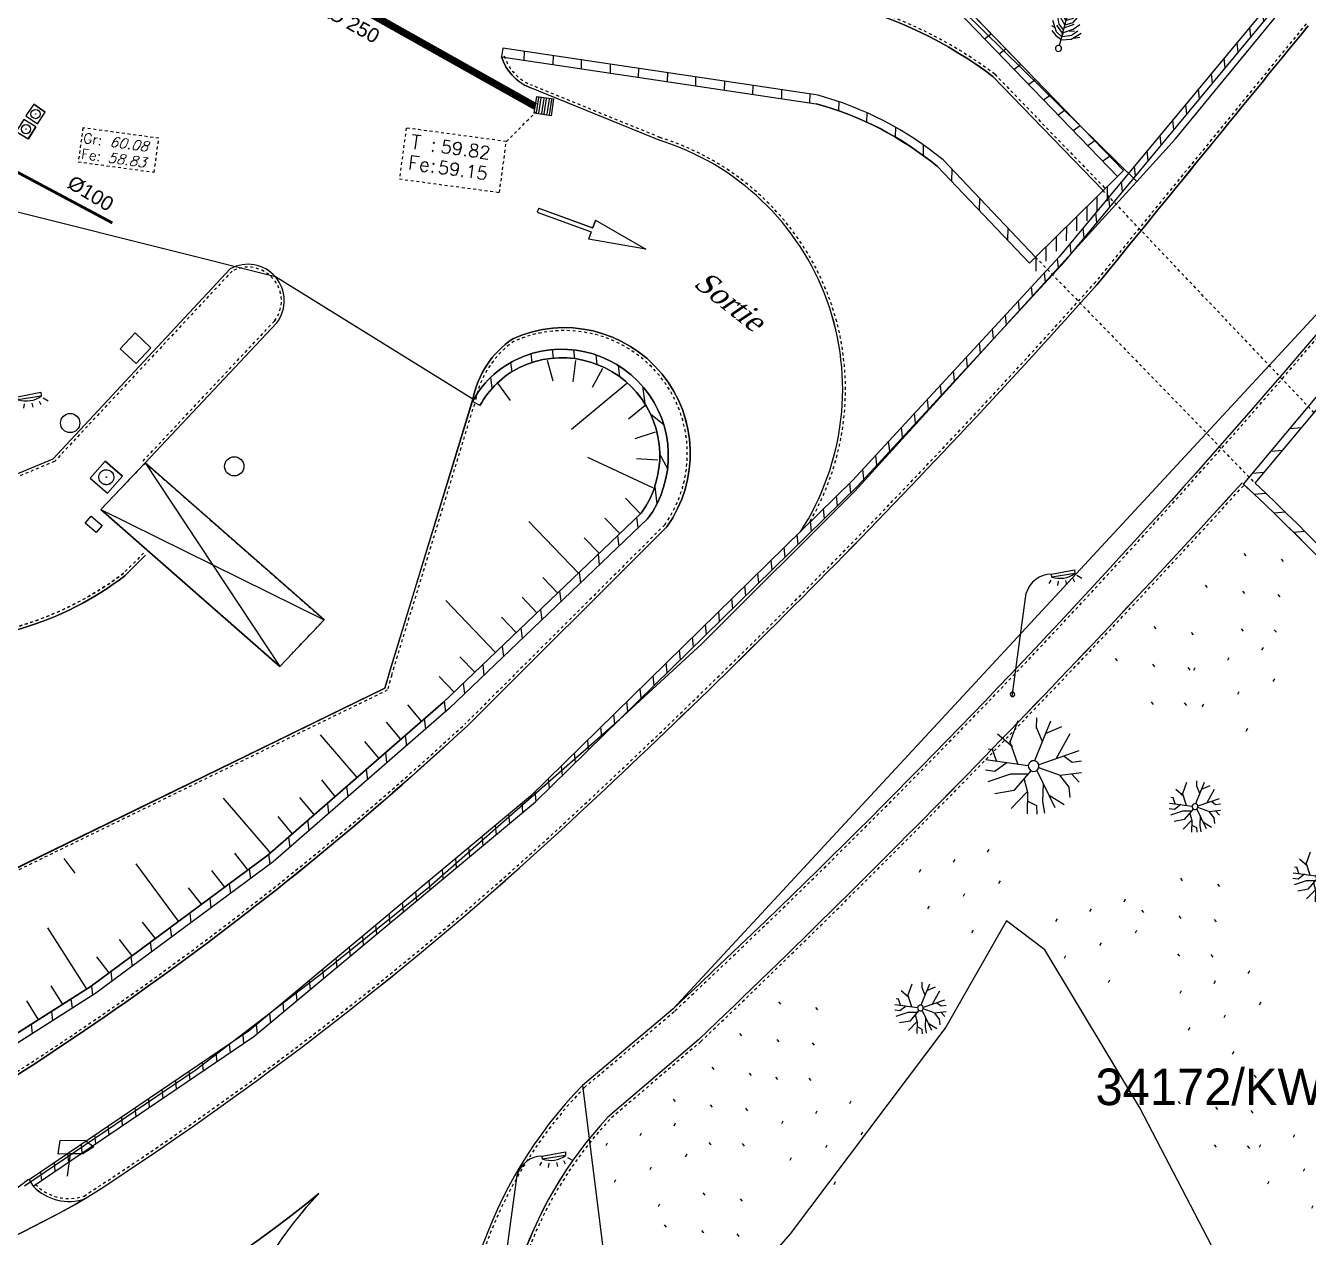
# Model space of a CAD drawing. Header units: metres. Extents: x 19 to 585, y 0 to 337.
# Drawn here: x 431.28 to 476.04, y 74.26 to 116.53 of the extents above; entities that cross this region are included whole.
import ezdxf

# ---------------------------------------------------------------- set-up
doc = ezdxf.new("R2010")
doc.units = ezdxf.units.M
doc.header["$LTSCALE"] = 0.01
doc.linetypes.add('CACHE', pattern=[0.375, 0.25, -0.125])
doc.linetypes.add('FANTOME', pattern=[2.5, 1.25, -0.25, 0.25, -0.25, 0.25, -0.25])
doc.layers.add('CONTOURS3', color=40, linetype='Continuous', plot=False)
for name, color, linetype in [('DIA', 12, 'Continuous'), ('ECLAIRAGE', 2, 'Continuous'), ('HACHURES', 7, 'Continuous'), ('PARCELLES', 240, 'Continuous'), ('RESEAUX-EU-EP', 131, 'FANTOME'), ('SIGNALETIQUE', 2, 'Continuous'), ('TALUS', 2, 'Continuous'), ('Tempo_Doublon_Point', 7, 'Continuous'), ('TEXTES', 6, 'Continuous'), ('VEGETATION', 70, 'Continuous'), ('VOIRIES', 7, 'Continuous'), ('VOIRIES_temp', 7, 'Continuous')]:
    doc.layers.add(name, color=color, linetype=linetype)
doc.styles.add('11185$0$ROMANC', font='ROMANC')
doc.styles.add('2', font='times.ttf', dxfattribs={"oblique": 18})
doc.styles.add('29', font='romans__.ttf')
doc.styles.add('9', font='arial.ttf')
doc.styles.add('ROMANC', font='romanc')
doc.styles.add('ROMANS', font='romans')
pattern_1 = [(275.79572292, (48295.0689, -734406.4977), (0.4974441249, 0.050491015), [])]

# ---------------------------------------------------------------- blocks, each defined once
blk = doc.blocks.new('12')
blk.add_lwpolyline([(0, 0), (1, 0), (1, 1), (0, 1)], close=True)
blk = doc.blocks.new('18')
at = {"linetype": 'ByBlock'}
for p, q in [((0, 0), (0, 0.375)), ((1, 0), (1, 0.375))]:
    blk.add_line(p, q, dxfattribs=at)
at = {"flags": 128}
for points in [[(0, 0), (0, 1)], [(1, 0), (1, 1)]]:
    blk.add_lwpolyline(points, dxfattribs=at)
blk.add_lwpolyline([(0, 0), (1, 0), (1, 1), (0, 1)], close=True)
for radius in [0.33, 0.0125]:
    blk.add_circle((0.5, 0.5), radius)
blk = doc.blocks.new('29')
at = {"color": 0}
for p, q in [((0.1571, 0.905), (0.1471, 0.879)), ((0.2091, 0.905), (0.2091, 0.874)), ((0.2621, 0.916), (0.2721, 0.89)), ((0.3091, 0.937), (0.3251, 0.916)), ((0.3351, 0.963), (0.3721, 0.947))]:
    blk.add_line(p, q, dxfattribs=at)
at = {"color": 0, "flags": 128}
blk.add_lwpolyline([(0.1571, 0.947), (0.3141, 1), (0.3191, 0.974), (0.1621, 0.926)], close=True, dxfattribs=at)
blk.add_lwpolyline([(0, 0.016), (0, 0.7902, -0.333334), (0.157, 0.9471)], format="xyb", dxfattribs=at)
at = {"color": 0}
for centre, radius, start, end in [((0.1931, 1.11), 0.186, 260.531, 312.868), ((0, 0), 0.016, 89.996, 269.996), ((0, 0), 0.016, 270.004, 90.004)]:
    blk.add_arc(centre, radius, start, end, dxfattribs=at)
blk = doc.blocks.new('116')
blk.add_circle((0, 0), 0.5)
blk = doc.blocks.new('11185$0$SYP_01053')
blk.add_line((0, 0), (0, -1))
blk = doc.blocks.new('11185$0$SYP_01057')
blk.add_line((0, 0), (0, -1))
blk = doc.blocks.new('11185$0$AOFLD1')
for p, q in [((-0.35, 2), (0, 4)), ((0, 4), (0.35, 2)), ((-0.35, 2), (-0.075, 2)), ((-0.075, 0), (-0.075, 2)), ((0.075, 0), (0.075, 2)), ((0.075, 2), (0.35, 2)), ((-0.075, 0), (0.075, 0))]:
    blk.add_line(p, q)
blk = doc.blocks.new('11185$0$ARBRE_3-11', base_point=(100, 100))
for p, q in [((60, 180), (80, 140)), ((80, 170), (80, 188)), ((100, 150), (80, 170)), ((100, 190), (100, 110)), ((100, 170), (120, 180)), ((120, 179), (120, 188)), ((130, 144), (150, 175)), ((50, 130), (39, 165)), ((100, 130), (140, 150)), ((140, 149), (180, 140)), ((50, 106), (16, 131)), ((50, 130), (90, 104)), ((80, 140), (84, 109)), ((50, 105), (10, 100)), ((34, 103), (28, 85)), ((75, 115), (50, 105)), ((187, 80), (110, 100)), ((147, 90), (171, 104)), ((170, 104), (190, 106)), ((28, 85), (12, 82)), ((37, 75), (16, 68)), ((28, 50), (93, 93)), ((70, 78), (37, 75)), ((90, 50), (98, 90)), ((104, 90), (140, 20)), ((163, 86), (180, 58)), ((50, 64), (37, 34)), ((90, 50), (70, 30)), ((90, 49), (100, 10)), ((120, 60), (169, 41)), ((70, 30), (51, 25)), ((95, 28), (82, 12)), ((126, 46), (117, 30)), ((117, 30), (122, 13))]:
    blk.add_line(p, q)
for start, end in [(90, 270), (270, 90)]:
    blk.add_arc((100, 100), 10, start, end)
blk = doc.blocks.new('11185$0$CAND_LABRE_1-20', base_point=(70, 3))
for p, q in [((100, 170), (130, 180)), ((131, 175), (101, 166)), ((130, 180), (131, 175)), ((134, 173), (141, 170)), ((100, 162), (98, 157)), ((101, 166), (100, 170)), ((110, 162), (110, 156)), ((120, 164), (122, 159)), ((129, 168), (132, 164)), ((70, 0), (70, 140))]:
    blk.add_line(p, q)
for centre, radius, start, end in [((106.842, 201.026), 35.51, 260.531, 312.868), ((105, 135), 35.355, 98.13, 171.87), ((70, 3), 3, 90, 270), ((70, 3), 3, 270, 90)]:
    blk.add_arc(centre, radius, start, end)
blk = doc.blocks.new('11185$0$SYP_00104')
for p, q in [((-0.031, 0.5), (0, 0.5)), ((-0.312, 0.25), (-0.281, 0.25)), ((0.218, 0.25), (0.25, 0.25)), ((-0.031, 0), (0, 0)), ((0.468, 0), (0.5, 0)), ((-0.312, -0.25), (-0.281, -0.25)), ((0.25, -0.25), (0.281, -0.25))]:
    blk.add_line(p, q)
blk = doc.blocks.new('11185$0$SYP_00999')
for p, q in [((-0.25, 0.625), (-0.187, 1)), ((-0.187, 1), (0.5, 1)), ((0.75, 0.812), (0.437, 0.625)), ((0.5, 1), (0.75, 0.812)), ((0.093, 0.625), (-0.25, 0.625)), ((0, 0), (0.093, 0.625)), ((0.437, 0.625), (0.093, 0.625))]:
    blk.add_line(p, q)
blk = doc.blocks.new('11185$0$SYP_01058')
blk.add_line((0, 0), (1, 1))
blk = doc.blocks.new('11185$0$ARBRE_2-10', base_point=(94, 5))
for p, q in [((96, 10), (120, 190)), ((115, 150), (112, 156)), ((117, 164), (120, 168)), ((113, 133), (118, 140)), ((108, 95), (101, 107)), ((111, 120), (108, 127)), ((110, 109), (118, 117)), ((101, 77), (100, 86)), ((106, 85), (102, 92)), ((106, 80), (115, 89)), ((109, 100), (115, 104)), ((102, 51), (93, 66)), ((105, 71), (97, 81)), ((103, 64), (97, 72)), ((103, 57), (120, 73)), ((105, 71), (115, 79)), ((88, 32), (80, 50)), ((91, 45), (87, 58)), ((87, 43), (100, 29)), ((100, 36), (91, 45)), ((101, 44), (92, 57)), ((100, 40), (116, 48)), ((101, 45), (114, 51)), ((102, 53), (112, 57)), ((112, 57), (118, 63)), ((114, 51), (120, 60)), ((115, 40), (125, 49)), ((85, 38), (79, 41)), ((80, 33), (88, 26)), ((98, 25), (88, 32)), ((88, 26), (97, 21)), ((98, 20), (114, 23)), ((114, 29), (99, 25)), ((100, 32), (115, 40)), ((109, 36), (118, 37)), ((114, 30), (123, 38)), ((114, 23), (129, 35)), ((117, 25), (128, 28))]:
    blk.add_line(p, q)
for radius, start, end in [(5.05, 79.095, 269.484), (5, 270, 90)]:
    blk.add_arc((95, 5), radius, start, end)
blk = doc.blocks.new('Gt2')
blk.add_lwpolyline([(0, 0), (2.673, 0), (2.673, 1.195), (0, 1.195)], close=True)
at = {"style": 'ROMANC'}
for s, p in [('Gr:', (0.068, 0.678)), ('Fe:', (0.068, 0.12))]:
    blk.add_text(s, height=0.35, dxfattribs=at).set_placement(p)
at = {"style": 'ROMANS', "oblique": 18, "flags": 4}
for tag, p in [('TAMPON', (0.996, 0.678)), ('FE', (0.996, 0.118))]:
    blk.add_attdef(tag, p, '', height=0.35, dxfattribs=at)

msp = doc.modelspace()

# ---------------------------------------------------------------- hatches: boundary and pattern name
at = {"layer": 'VOIRIES'}
h = msp.add_hatch(dxfattribs=at)
h.set_pattern_fill('_U', color=256, scale=0.5, angle=275.7957, style=0, pattern_type=0)
h.set_pattern_definition(pattern_1)
h.paths.add_polyline_path([(496.586, 144.183), (491.468, 137.909), (481.248, 125.347), (474.411, 116.977), (467.338, 108.467), (460.127, 100.663), (448.898, 89.652), (439.098, 81.479), (431.407, 76.272), (431.546, 76.047), (439.249, 81.262), (449.071, 89.453), (460.314, 100.477), (467.534, 108.293), (475.045, 117.346), (477.608, 120.479), (485.276, 129.897), (491.672, 137.742), (495.512, 142.446), (496.796, 144.014), (496.795, 144.013)])
at = {"layer": 'VOIRIES_temp'}
h = msp.add_hatch(dxfattribs=at)
h.set_pattern_fill('_U', color=256, scale=0.5, angle=275.7957, style=0, pattern_type=0)
h.set_pattern_definition(pattern_1)
h.paths.add_polyline_path([(496.586, 144.183), (491.468, 137.909), (481.248, 125.347), (474.411, 116.977), (467.338, 108.467), (460.127, 100.663), (448.898, 89.652), (439.098, 81.479), (431.407, 76.272), (431.546, 76.047), (439.249, 81.262), (449.071, 89.453), (460.314, 100.477), (467.534, 108.293), (475.045, 117.346), (477.608, 120.479), (485.276, 129.897), (491.672, 137.742), (495.512, 142.446), (496.796, 144.014), (496.795, 144.013)])

# ---------------------------------------------------------------- linework, layer by layer
at = {"layer": 'CONTOURS3'}
msp.add_lwpolyline([(435.45, 101.273), (433.907, 99.651), (440.151, 94.175), (441.693, 95.797)], close=True, dxfattribs=at)
at = {"layer": 'DIA', "flags": 128}
msp.add_lwpolyline([(366.859, 104.507, 0.40871), (358.184, 98.297), (356.33, 88.482), (361.119, 86.844), (373.538, 84.704), (395.015, 82.389), (416.491, 80.073), (443.818, 93.418), (446.885, 103.498), (439.996, 107.765), (423.522, 111.894), (421.815, 101.521, -0.3409), (421.067, 100.823), (410.364, 97.801), (394.207, 100.242)], format="xyb", close=True, dxfattribs=at)
at = {"layer": 'HACHURES', "flags": 128}
for points in [[(435.45, 101.273), (440.151, 94.175)], [(433.907, 99.651), (441.693, 95.797)]]:
    msp.add_lwpolyline(points, dxfattribs=at)
at = {"layer": 'PARCELLES'}
msp.add_lwpolyline([(431.239, 76.064), (437.23, 80.114), (441.607, 83.469), (445.346, 86.48), (452.005, 92.329), (454.868, 94.956), (460.209, 100.29), (469.197, 110.146), (469.802, 110.814), (470.05, 111.087), (463.381, 117.661), (446.531, 120.622), (446.071, 143.552), (494.987, 158.024), (497.771, 154.857), (498.69, 145.796), (502.474, 150.031), (515.31, 164.501)], dxfattribs=at)
msp.add_lwpolyline([(494.561, 140.763), (498.69, 145.796), (497.771, 154.857), (494.987, 158.024), (446.071, 143.552), (446.531, 120.622), (463.381, 117.661), (470.05, 111.087), (471.403, 112.579)], close=True, dxfattribs=at)
msp.add_lwpolyline([(502.076, 102.916, 0.695), (481.558, 112.106, -0.036), (453.871, 82.237), (450.708, 79.562, 0.48), (453.742, 55.373), (461.937, 51.208), (467.529, 46.825), (478.385, 42.568)], format="xyb", close=True, dxfattribs=at)
at = {"layer": 'RESEAUX-EU-EP', "flags": 128}
for points, const_width in [([(449.063, 113.712), (436.919, 120.528)], 0.25), ([(430.805, 111.517), (434.309, 109.646)], 0.1)]:
    msp.add_lwpolyline(points, dxfattribs=dict(at, const_width=const_width))
msp.add_lwpolyline([(448.054, 112.486), (449.105, 113.534)], dxfattribs=at)
at = {"layer": 'RESEAUX-EU-EP'}
msp.add_lwpolyline([(444.321, 111.182), (447.814, 110.71), (448.054, 112.486), (444.561, 112.958)], close=True, dxfattribs=at)
at = {"layer": 'TALUS'}
msp.add_lwpolyline([(447.134, 103.278, -0.153), (448.516, 104.607, -0.778), (452.758, 99.522), (445.864, 92.934)], format="xyb", dxfattribs=at)
for points in [[(479.844, 94.247), (477.995, 90.936), (481.18, 87.154), (483.618, 83.259), (484.785, 78.673), (485.231, 75.941), (483.944, 71.924), (481.342, 68.07), (479.037, 65.473), (476.228, 65.605), (473.398, 72.552), (470.156, 78.775), (466.84, 84.286), (465.501, 85.308), (463.39, 81.593), (457.953, 74.379), (454.5, 70.412), (453.265, 65.381), (452.022, 63.691), (450.081, 62.765)], [(445.864, 92.934), (439.736, 87.595), (433.565, 83.022), (428.064, 79.53), (423.161, 76.89), (419.733, 75.623), (416.564, 75.224), (412.502, 75.583), (408.332, 77.11)]]:
    msp.add_lwpolyline(points, dxfattribs=at)
at = {"layer": 'TALUS', "flags": 128}
for points in [[(445.097, 92.266), (444.618, 92.84)], [(444.359, 91.649), (443.873, 92.232)], [(442.849, 90.307), (441.564, 91.794)], [(443.605, 90.976), (443.119, 91.559)], [(442.087, 89.644), (441.612, 90.215)], [(439.829, 87.68), (438.183, 89.584)], [(441.336, 89.025), (440.851, 89.608)], [(440.583, 88.353), (440.097, 88.936)], [(433.007, 86.967), (432.627, 87.482)], [(436.619, 85.285), (435.141, 87.286)], [(439.036, 87.078), (438.582, 87.657)], [(438.228, 86.478), (437.774, 87.056)], [(437.418, 85.879), (436.965, 86.456)], [(433.401, 82.937), (432.059, 85.058)], [(435.809, 84.686), (435.364, 85.253)], [(435.001, 84.086), (434.555, 84.653)], [(434.2, 83.492), (433.763, 84.051)], [(432.569, 82.405), (432.172, 83.04)], [(431.722, 81.875), (431.324, 82.51)]]:
    msp.add_lwpolyline(points, dxfattribs=at)
at = {"layer": 'Tempo_Doublon_Point'}
msp.add_lwpolyline([(431.239, 76.064), (437.23, 80.114), (441.607, 83.469), (445.346, 86.48), (452.005, 92.329), (454.868, 94.956), (460.209, 100.29), (469.197, 110.146), (469.802, 110.814), (470.05, 111.087), (463.381, 117.661), (446.531, 120.622), (446.071, 143.552), (494.987, 158.024), (497.771, 154.857), (498.69, 145.796), (502.474, 150.031), (515.31, 164.501)], dxfattribs=at)
for points in [[(494.561, 140.763), (498.69, 145.796), (497.771, 154.857), (494.987, 158.024), (446.071, 143.552), (446.531, 120.622), (463.381, 117.661), (470.05, 111.087), (471.403, 112.579)], [(502.076, 102.916), (481.558, 112.106), (453.871, 82.237), (450.708, 79.562), (453.742, 55.373), (461.937, 51.208), (467.529, 46.825), (478.385, 42.568)]]:
    msp.add_lwpolyline(points, close=True, dxfattribs=at)
at = {"layer": 'VOIRIES', "flags": 128}
msp.add_lwpolyline([(496.586, 144.183), (491.468, 137.909), (481.248, 125.347), (474.411, 116.977), (467.338, 108.467), (460.127, 100.663), (448.898, 89.652), (439.098, 81.479), (431.407, 76.272), (431.546, 76.047), (439.249, 81.262), (449.071, 89.453), (460.314, 100.477), (467.534, 108.293), (475.045, 117.346), (477.608, 120.479), (485.276, 129.897), (491.672, 137.742), (495.512, 142.446), (496.796, 144.014), (496.795, 144.013)], close=True, dxfattribs=at)
at = {"layer": 'VOIRIES'}
msp.add_lwpolyline([(448.502, 119.678), (463.477, 117.372), (469.373, 111.268), (469.589, 111.477), (463.622, 117.653), (448.548, 119.974), (448.502, 119.678)], close=True, dxfattribs=at)
for points in [[(449.744, 118.91), (459.754, 117.293, -0.099), (465.032, 114.757), (468.876, 110.777)], [(431.546, 76.047, 0.295), (433.363, 75.612, 0.043), (449.974, 88.478, 0.024), (468.659, 107.489, -0.000488), (476.035, 116.526)], [(458.313, 98.874, 0.498), (453.381, 112.533), (448.871, 114.371, -0.225), (447.887, 115.442)], [(435.45, 101.273), (440.048, 106.166, 0.810141), (438.422, 108.046), (432.23, 101.41), (420.044, 96.354), (409.146, 94.246, 0.096541), (407.134, 93.569, -2.157716)], [(446.885, 103.498, -0.196117), (448.275, 105.608, -0.765), (453.656, 99.051), (446.698, 92.11, -0.062), (423.983, 75.76, -0.259), (406.07, 75.772)], [(428.064, 79.53), (433.565, 83.022), (439.736, 87.595), (445.854, 92.924), (452.758, 99.522, 0.778), (448.516, 104.607, 0.153), (447.134, 103.278), (446.871, 103.423), (446.871, 103.423, -0.153), (448.384, 104.876, -0.781), (452.984, 99.323), (446.061, 92.707), (439.924, 87.362), (433.735, 82.775), (428.215, 79.272)], [(473.722, 100.577, -0.018), (454.775, 81.168), (451.59, 78.448, 0.47), (454.422, 56.71), (462.363, 52.631), (469.715, 47.872)]]:
    msp.add_lwpolyline(points, format="xyb", dxfattribs=at)
at = {"layer": 'VOIRIES', "linetype": 'CACHE'}
for points in [[(449.76, 119.008), (459.775, 117.391, -0.099209), (465.098, 114.832), (468.948, 110.847)], [(431.618, 76.116, 0.293059), (433.319, 75.703, 0.042975), (449.906, 88.551, 0.023998), (468.583, 107.554, -0.000488), (475.958, 116.589, -0.000488)], [(493.072, 36.91), (467.579, 46.912), (461.991, 51.293), (453.791, 55.46, -0.479823), (450.776, 79.489), (453.938, 82.162, 0.035998), (481.633, 112.039, -0.694357), (501.977, 102.938), (494.85, 84.783, -0.577225), (491.204, 84.603, -0.577225)], [(458.658, 99.245, 0.481051), (453.415, 112.627), (448.908, 114.464, -0.225), (447.983, 115.472, -0.225)], [(435.377, 101.341), (439.971, 106.231, 0.802812), (438.484, 107.966), (432.289, 101.326), (420.073, 96.258), (409.163, 94.147, 0.096677), (407.183, 93.482, 0.096677)], [(446.983, 103.478, -0.195403), (448.324, 105.521, -0.763403), (453.58, 99.116), (446.629, 92.182, -0.061996), (423.934, 75.848, -0.259), (406.119, 75.859, -0.259)], [(473.796, 100.509, -0.018002), (454.842, 81.094), (451.66, 78.376, 0.469781), (454.471, 56.797), (462.414, 52.717), (469.769, 47.956)]]:
    msp.add_lwpolyline(points, format="xyb", dxfattribs=at)
at = {"layer": 'VOIRIES', "flags": 128}
for points in [[(464.735, 116.07), (464.978, 116.249)], [(448.679, 115.324), (448.687, 115.626)], [(449.684, 115.477), (449.676, 115.175)], [(465.494, 115.715), (465.25, 115.537)], [(450.673, 115.026), (450.68, 115.329)], [(451.678, 115.18), (451.671, 114.878)], [(452.667, 114.729), (452.675, 115.031)], [(465.765, 115.003), (466.009, 115.182)], [(453.672, 114.882), (453.664, 114.581)], [(454.661, 114.431), (454.668, 114.734)], [(455.665, 114.585), (455.658, 114.283)], [(466.525, 114.648), (466.28, 114.47)], [(456.654, 114.134), (456.662, 114.437)], [(457.658, 114.288), (457.651, 113.986)], [(458.648, 113.837), (458.655, 114.14)], [(449.027, 113.47), (449.115, 114.058)], [(449.173, 114.018), (449.095, 113.491)], [(449.115, 114.058), (449.704, 113.971)], [(449.188, 113.477), (449.266, 114.005)], [(449.359, 113.991), (449.28, 113.464)], [(449.373, 113.45), (449.451, 113.976)], [(449.544, 113.963), (449.466, 113.436)], [(449.559, 113.423), (449.637, 113.949)], [(449.704, 113.971), (449.617, 113.381)], [(459.65, 113.877), (459.642, 113.561)], [(466.796, 113.936), (467.04, 114.115)], [(449.617, 113.381), (449.027, 113.47)], [(460.633, 113.159), (460.64, 113.486)], [(467.556, 113.581), (467.312, 113.403)], [(461.628, 112.985), (461.62, 112.643)], [(467.827, 112.869), (468.072, 113.048)], [(462.605, 111.995), (462.614, 112.359)], [(468.587, 112.514), (468.343, 112.335)], [(468.858, 111.802), (469.102, 111.981)], [(463.594, 111.525), (463.584, 111.1)], [(469.373, 111.268), (466.522, 108.453)], [(464.56, 110.077), (464.569, 110.5)], [(465.546, 109.477), (465.536, 109.053)], [(449.652, 105.226), (449.688, 104.927)], [(450.441, 104.911), (450.404, 105.218)], [(448.204, 104.779), (448.244, 104.454)], [(448.955, 104.78), (448.919, 105.083)], [(451.175, 105.047), (451.215, 104.714)], [(452.019, 104.274), (451.971, 104.67)], [(447.563, 103.882), (447.516, 104.265)], [(452.809, 103.949), (452.881, 103.345)], [(443.959, 93.9), (446.871, 103.423)], [(453.087, 102.985), (453.562, 102.608)], [(475.805, 102.505), (475.382, 102.468)], [(453.392, 101.593), (453.686, 101.063)], [(474.727, 101.684), (475.15, 101.722)], [(474.494, 100.939), (474.071, 100.901)], [(453.233, 100.446), (453.305, 99.845)], [(474.147, 100.184), (474.546, 100.219)], [(452.656, 99.009), (452.611, 99.38)], [(475.236, 99.555), (474.841, 99.52)], [(451.938, 98.737), (451.983, 98.366)], [(475.52, 98.856), (475.912, 98.89)], [(435.465, 98.053), (434.754, 97.344)], [(451.31, 97.723), (451.265, 98.095)], [(450.593, 97.452), (450.637, 97.08)], [(449.965, 96.437), (449.92, 96.809)], [(449.247, 96.166), (449.292, 95.794)], [(448.619, 95.151), (448.574, 95.524)], [(447.904, 94.883), (447.949, 94.512)], [(447.229, 94.238), (447.274, 93.865)], [(446.601, 93.222), (446.556, 93.595)], [(445.884, 92.951), (445.927, 92.589)], [(445.248, 91.998), (445.204, 92.358)], [(444.525, 91.766), (444.569, 91.407)], [(443.89, 90.815), (443.847, 91.174)], [(443.168, 90.584), (443.211, 90.224)], [(442.532, 89.632), (442.489, 89.992)], [(441.809, 89.4), (441.853, 89.041)], [(441.174, 88.45), (441.13, 88.809)], [(440.451, 88.218), (440.495, 87.858)], [(439.815, 87.28), (439.772, 87.626)], [(439.084, 87.112), (439.125, 86.769)], [(438.437, 86.258), (438.395, 86.601)], [(437.707, 86.09), (437.748, 85.748)], [(437.059, 85.237), (437.017, 85.58)], [(436.329, 85.069), (436.37, 84.727)], [(435.682, 84.217), (435.64, 84.559)], [(434.951, 84.048), (434.993, 83.706)], [(434.304, 83.196), (434.262, 83.539)], [(433.574, 83.028), (433.613, 82.696)], [(432.916, 82.255), (432.876, 82.584)], [(432.179, 82.142), (432.219, 81.812)], [(431.523, 81.37), (431.482, 81.699)]]:
    msp.add_lwpolyline(points, dxfattribs=at)
at = {"layer": 'VOIRIES'}
for points in [[(466.522, 108.453), (463.291, 111.843, 0.106), (458.929, 114.1), (447.932, 115.739), (447.887, 115.442), (458.867, 113.805, -0.105), (463.086, 111.622), (466.305, 108.246), (466.522, 108.453)], [(489.02, 72.507, 0.132), (484.862, 88.405, 0.048), (474.18, 100.565), (476.756, 103.642), (476.998, 103.393, -0.045), (487.695, 91.382, -0.067), (491.12, 84.549), (491.404, 84.646, 0.068), (487.94, 91.556, 0.045), (477.209, 103.606), (476.74, 104.089), (473.768, 100.54, -0.049), (484.61, 88.242, -0.132), (488.719, 72.509), (489.02, 72.507)]]:
    msp.add_lwpolyline(points, format="xyb", close=True, dxfattribs=at)
at = {"layer": 'VOIRIES', "linetype": 'CACHE'}
for points in [[(476.24, 103.026), (468.876, 110.777)], [(466.522, 108.453), (474.18, 100.565)], [(444.055, 93.872), (443.901, 93.347), (426.502, 84.866), (423.817, 83.571), (416.509, 79.971), (373.525, 84.605), (361.094, 86.747), (356.287, 88.391), (351.858, 91.213)]]:
    msp.add_lwpolyline(points, dxfattribs=at)
at = {"layer": 'VOIRIES', "linetype": 'CACHE', "flags": 128}
for points in [[(444.055, 93.871), (446.966, 103.394)], [(435.394, 98.124), (434.683, 97.415)]]:
    msp.add_lwpolyline(points, dxfattribs=at)
at = {"layer": 'VOIRIES', "linetype": 'CACHE'}
msp.add_lwpolyline([(440.151, 94.175), (441.693, 95.797), (435.45, 101.273), (433.907, 99.651)], close=True, dxfattribs=at)
at = {"layer": 'VOIRIES', "flags": 128}
for points in [[(434.754, 97.344, -0.18239), (427.109, 95.055, -0.793605)], [(433.363, 75.612, -0.07), (421.199, 70.795, 0.094), (431.378, 76.295)], [(441.509, 75.788, 0.441), (442.743, 56.695), (405.824, 70.108)], [(441.509, 75.788, -0.115), (422.856, 66.611, -0.109), (413.607, 67.281)]]:
    msp.add_lwpolyline(points, format="xyb", dxfattribs=at)
at = {"layer": 'VOIRIES', "linetype": 'CACHE', "flags": 128}
msp.add_lwpolyline([(434.693, 97.424, -0.18239), (427.116, 95.154, -0.18239)], format="xyb", dxfattribs=at)
at = {"layer": 'VOIRIES'}
msp.add_lwpolyline([(443.959, 93.9), (443.818, 93.418), (426.458, 84.956), (423.773, 83.661), (416.491, 80.073), (373.538, 84.704), (361.119, 86.844), (356.33, 88.482), (351.912, 91.297)], dxfattribs=at)
at = {"layer": 'VOIRIES_temp'}
for p, q in [((463.477, 117.372), (469.373, 111.268)), ((469.589, 111.477), (463.622, 117.653)), ((467.534, 108.293), (475.045, 117.346)), ((474.411, 116.977), (467.338, 108.467)), ((464.735, 116.07), (464.978, 116.249)), ((447.932, 115.739), (447.887, 115.442)), ((458.929, 114.1), (447.932, 115.739)), ((448.679, 115.324), (448.687, 115.626)), ((449.684, 115.477), (449.676, 115.175)), ((465.494, 115.715), (465.25, 115.537)), ((447.887, 115.442), (458.867, 113.805)), ((450.673, 115.026), (450.68, 115.329)), ((451.678, 115.18), (451.671, 114.878)), ((452.667, 114.729), (452.675, 115.031)), ((465.765, 115.003), (466.009, 115.182)), ((453.672, 114.882), (453.664, 114.581)), ((454.661, 114.431), (454.668, 114.734)), ((455.665, 114.585), (455.658, 114.283)), ((465.032, 114.757), (468.876, 110.777)), ((466.525, 114.648), (466.28, 114.47)), ((453.381, 112.533), (448.871, 114.371)), ((456.654, 114.134), (456.662, 114.437)), ((457.658, 114.288), (457.651, 113.986)), ((458.648, 113.837), (458.655, 114.14)), ((431.564, 113.786), (431.287, 113.382)), ((431.969, 113.508), (431.564, 113.786)), ((431.564, 113.786), (431.969, 113.508)), ((449.027, 113.47), (449.115, 114.058)), ((449.173, 114.018), (449.095, 113.491)), ((449.115, 114.058), (449.704, 113.971)), ((449.188, 113.477), (449.266, 114.005)), ((449.359, 113.991), (449.28, 113.464)), ((449.373, 113.45), (449.451, 113.976)), ((449.544, 113.963), (449.466, 113.436)), ((449.559, 113.423), (449.637, 113.949)), ((449.704, 113.971), (449.617, 113.381)), ((459.65, 113.877), (459.642, 113.561)), ((466.796, 113.936), (467.04, 114.115)), ((431.633, 112.998), (431.214, 113.256)), ((431.287, 113.382), (431.691, 113.104)), ((431.287, 113.382), (431.691, 113.104)), ((431.691, 113.104), (431.969, 113.508)), ((449.617, 113.381), (449.027, 113.47)), ((460.633, 113.159), (460.64, 113.486)), ((467.556, 113.581), (467.312, 113.403)), ((430.956, 112.837), (431.376, 112.579)), ((431.376, 112.579), (431.633, 112.998)), ((431.633, 112.998), (431.376, 112.579)), ((461.628, 112.985), (461.62, 112.643)), ((467.827, 112.869), (468.072, 113.048)), ((462.605, 111.995), (462.614, 112.359)), ((468.587, 112.514), (468.343, 112.335)), ((468.858, 111.802), (469.102, 111.981)), ((463.086, 111.622), (466.305, 108.246)), ((466.522, 108.453), (463.291, 111.843)), ((463.594, 111.525), (463.584, 111.1)), ((469.373, 111.268), (469.589, 111.477)), ((469.373, 111.268), (466.522, 108.453)), ((468.662, 110.565), (468.659, 110.07)), ((469.017, 110.916), (469.014, 110.421)), ((449.185, 110.159), (449.134, 110.018)), ((449.185, 110.159), (451.066, 109.479)), ((464.56, 110.077), (464.569, 110.5)), ((468.306, 110.214), (468.303, 109.719)), ((449.134, 110.018), (451.015, 109.338)), ((451.159, 109.738), (451.066, 109.479)), ((451.159, 109.738), (452.922, 108.729)), ((467.95, 109.863), (467.947, 109.368)), ((451.015, 109.338), (450.922, 109.08)), ((465.546, 109.477), (465.536, 109.053)), ((467.595, 109.512), (467.591, 109.017)), ((452.922, 108.729), (450.922, 109.08)), ((466.883, 108.808), (466.88, 108.313)), ((467.239, 109.16), (467.236, 108.666)), ((467.338, 108.467), (460.127, 100.663)), ((466.305, 108.246), (466.522, 108.453)), ((466.527, 108.457), (466.524, 107.962)), ((438.422, 108.046), (432.23, 101.41)), ((460.314, 100.477), (467.534, 108.293)), ((435.45, 101.273), (440.048, 106.166)), ((435.1, 105.81), (434.584, 105.255)), ((435.655, 105.294), (435.1, 105.81)), ((434.584, 105.255), (435.139, 104.739)), ((435.139, 104.739), (435.655, 105.294)), ((449.652, 105.226), (449.688, 104.927)), ((450.441, 104.911), (450.404, 105.218)), ((448.204, 104.779), (448.244, 104.454)), ((448.955, 104.78), (448.919, 105.083)), ((451.175, 105.047), (451.215, 104.714)), ((452.019, 104.274), (451.971, 104.67)), ((447.563, 103.882), (447.516, 104.265)), ((452.809, 103.949), (452.881, 103.345)), ((476.74, 104.089), (473.768, 100.54)), ((443.959, 93.9), (446.871, 103.423)), ((447.134, 103.278), (446.871, 103.423)), ((474.18, 100.565), (476.756, 103.642)), ((453.087, 102.985), (453.562, 102.608)), ((475.805, 102.505), (475.382, 102.468)), ((453.392, 101.593), (453.686, 101.063)), ((474.727, 101.684), (475.15, 101.722)), ((432.23, 101.41), (420.044, 96.354)), ((434.059, 101.338), (433.536, 100.743)), ((434.059, 101.338), (434.66, 100.81)), ((434.66, 100.81), (434.059, 101.338)), ((433.536, 100.743), (434.137, 100.215)), ((433.536, 100.743), (434.137, 100.215)), ((434.137, 100.215), (434.66, 100.81)), ((474.494, 100.939), (474.071, 100.901)), ((460.127, 100.663), (448.898, 89.652)), ((449.071, 89.453), (460.314, 100.477)), ((453.233, 100.446), (453.305, 99.845)), ((474.147, 100.184), (474.546, 100.219)), ((433.358, 99.174), (433.569, 99.42)), ((433.569, 99.42), (433.952, 99.092)), ((440.151, 94.175), (433.907, 99.651)), ((445.854, 92.924), (452.758, 99.522)), ((452.656, 99.009), (452.611, 99.38)), ((475.236, 99.555), (474.841, 99.52)), ((433.741, 98.846), (433.358, 99.174)), ((433.952, 99.092), (433.741, 98.846)), ((452.984, 99.323), (446.061, 92.707)), ((453.656, 99.051), (446.698, 92.11)), ((451.938, 98.737), (451.983, 98.366)), ((475.52, 98.856), (475.912, 98.89)), ((435.465, 98.053), (434.754, 97.344)), ((451.31, 97.723), (451.265, 98.095)), ((450.593, 97.452), (450.637, 97.08)), ((449.965, 96.437), (449.92, 96.809)), ((449.247, 96.166), (449.292, 95.794)), ((448.619, 95.151), (448.574, 95.524)), ((447.904, 94.883), (447.949, 94.512)), ((447.229, 94.238), (447.274, 93.865)), ((443.959, 93.9), (443.818, 93.418)), ((446.601, 93.222), (446.556, 93.595)), ((443.818, 93.418), (426.458, 84.956)), ((439.736, 87.595), (445.854, 92.924)), ((446.061, 92.707), (439.924, 87.362)), ((445.884, 92.951), (445.927, 92.589)), ((445.248, 91.998), (445.204, 92.358)), ((444.525, 91.766), (444.569, 91.407)), ((443.89, 90.815), (443.847, 91.174)), ((443.168, 90.584), (443.211, 90.224)), ((442.532, 89.632), (442.489, 89.992)), ((448.898, 89.652), (439.098, 81.479)), ((439.249, 81.262), (449.071, 89.453)), ((441.809, 89.4), (441.853, 89.041)), ((441.174, 88.45), (441.13, 88.809)), ((440.451, 88.218), (440.495, 87.858)), ((433.565, 83.022), (439.736, 87.595)), ((439.924, 87.362), (433.735, 82.775)), ((439.815, 87.28), (439.772, 87.626)), ((439.084, 87.112), (439.125, 86.769)), ((438.437, 86.258), (438.395, 86.601)), ((437.707, 86.09), (437.748, 85.748)), ((437.059, 85.237), (437.017, 85.58)), ((436.329, 85.069), (436.37, 84.727)), ((435.682, 84.217), (435.64, 84.559)), ((434.951, 84.048), (434.993, 83.706)), ((434.304, 83.196), (434.262, 83.539)), ((428.064, 79.53), (433.565, 83.022)), ((433.574, 83.028), (433.613, 82.696)), ((433.735, 82.775), (428.215, 79.272)), ((432.916, 82.255), (432.876, 82.584)), ((432.179, 82.142), (432.219, 81.812)), ((439.098, 81.479), (431.407, 76.272)), ((431.523, 81.37), (431.482, 81.699)), ((431.546, 76.047), (439.249, 81.262)), ((454.775, 81.168), (451.59, 78.448)), ((431.407, 76.272), (431.546, 76.047))]:
    msp.add_line(p, q, dxfattribs=at)
at = {"layer": 'VOIRIES_temp', "linetype": 'CACHE'}
for p, q in [((465.098, 114.832), (468.948, 110.847)), ((453.415, 112.627), (448.908, 114.464)), ((476.24, 103.026), (468.876, 110.777)), ((466.522, 108.453), (474.18, 100.565)), ((438.484, 107.966), (432.289, 101.326)), ((435.377, 101.341), (439.971, 106.231)), ((444.055, 93.871), (446.966, 103.394)), ((432.289, 101.326), (420.073, 96.258)), ((435.45, 101.273), (433.907, 99.651)), ((441.693, 95.797), (435.45, 101.273)), ((453.58, 99.116), (446.629, 92.182)), ((435.394, 98.124), (434.683, 97.415)), ((440.151, 94.175), (441.693, 95.797)), ((444.055, 93.872), (443.901, 93.347)), ((443.901, 93.347), (426.502, 84.866)), ((450.776, 79.489), (453.938, 82.162)), ((454.842, 81.094), (451.66, 78.376))]:
    msp.add_line(p, q, dxfattribs=at)
at = {"layer": 'VOIRIES_temp', "linetype": 'ByBlock'}
for p, q in [((431.564, 113.786), (431.716, 113.682)), ((431.287, 113.382), (431.438, 113.278)), ((431.633, 112.998), (431.536, 112.841)), ((434.059, 101.338), (434.284, 101.14)), ((433.536, 100.743), (433.762, 100.545))]:
    msp.add_line(p, q, dxfattribs=at)
at = {"layer": 'VOIRIES_temp'}
for centre, radius in [((431.628, 113.445), 0.162), ((431.628, 113.445), 0.00613), ((431.295, 112.918), 0.162), ((431.295, 112.918), 0.00615), ((432.835, 102.666), 0.335), ((438.561, 101.156), 0.335)]:
    msp.add_circle(centre, radius, dxfattribs=at)
for centre, radius, start, end in [((456.051, 102.828), 14.932, 53.0236, 75.639), ((5099.399, -3664.661), 5972.677, 140.7222117, 140.8341119), ((449.508, 115.944), 1.697, 197.2039, 247.9255), ((455.836, 102.778), 11.437, 50.6553, 74.6316), ((455.846, 102.799), 11.714, 50.5391, 74.7421), ((450.691, 103.842), 9.098, 326.9059, 72.7991), ((439.035, 106.934), 1.27, 322.843, 118.8924), ((261.394, 292.51), 277.834, 312.74599, 318.24533), ((450.077, 101.6), 4.394, 324.5422, 114.2062), ((450.167, 102.849), 3.346, 124.4369, 168.8204), ((449.991, 101.525), 3.716, 323.6599, 115.6193), ((449.946, 101.735), 3.508, 116.4368, 151.232), ((449.992, 101.526), 3.416, 324.0694, 115.601), ((449.944, 101.737), 3.206, 116.466, 151.2612), ((194.771, 353.946), 376.842, 313.62657, 317.75142), ((416.596, 39.209), 83.846, 35.78871, 47.00971), ((416.334, 38.978), 84.493, 35.80134, 46.79369), ((427.897, 106.33), 11.303, 266.0017, 307.3479), ((369.669, 175.178), 113.287, 298.64869, 312.83988), ((367.008, 178.441), 122.38, 302.83411, 312.68292), ((462.015, 68.753), 14.236, 137.0745, 237.7686), ((411.79, 100.376), 31.042, 287.6448, 309.1249), ((412.495, 111.214), 45.791, 283.0773, 309.3181), ((432.791, 77.235), 1.721, 223.6788, 289.423), ((450.845, 66.805), 12.955, 136.1011, 231.291), ((410.16, 116.432), 46.953, 283.5984, 299.6151)]:
    msp.add_arc(centre, radius, start, end, dxfattribs=at)
at = {"layer": 'VOIRIES_temp', "linetype": 'CACHE'}
for centre, radius, start, end in [((456.051, 102.828), 15.032, 52.9935, 75.6563), ((5099.399, -3664.661), 5972.777, 140.7222117, 140.8340902), ((449.508, 115.944), 1.597, 197.2039, 247.9255), ((450.691, 103.842), 9.198, 330.0122, 72.7719), ((260.562, 289.193), 283.295, 313.04675, 321.29325), ((439.035, 106.934), 1.17, 323.0969, 118.1285), ((261.394, 292.51), 277.734, 312.746, 318.24486), ((450.077, 101.6), 4.294, 324.6536, 114.0864), ((450.167, 102.849), 3.246, 124.5947, 168.8204), ((194.771, 353.946), 376.942, 313.62616, 317.75142), ((427.897, 106.33), 11.203, 266.0017, 307.3479), ((369.667, 175.18), 113.189, 298.64854, 312.8388), ((367.008, 178.441), 122.28, 302.8397, 312.68289), ((461.92, 68.684), 15.523, 135.886, 238.417), ((462.015, 68.753), 14.136, 137.0977, 237.7507), ((432.791, 77.235), 1.621, 223.6788, 289.0135)]:
    msp.add_arc(centre, radius, start, end, dxfattribs=at)
at = {"layer": 'VOIRIES_temp'}
for major_axis, start_param, end_param in [((-0.198, 0.174), 1.570796326799543, 7.853981633979129), ((-0.00751, 0.0066), 1.570796326524036, 7.853981633703622)]:
    msp.add_ellipse((434.098, 100.777), major_axis=major_axis, ratio=0.989484, start_param=start_param, end_param=end_param, dxfattribs=at)

# ---------------------------------------------------------------- block references
at = {"layer": 'ECLAIRAGE'}
for name, p, xscale, yscale, zscale, rotation in [('29', (429.585, 98.997), 4.999999999999959, 4.999999999999959, 5, 352.2340108584657), ('11185$0$CAND_LABRE_1-20', (465.715, 93.2), 0.02599999995460458, 0.02599999995460458, 0.02600000000001046, 352.234010858903), ('11185$0$CAND_LABRE_1-20', (447.947, 72.897), 0.02599999995460458, 0.02599999995460458, 0.02600000000001046, 352.234010858903)]:
    msp.add_blockref(name, p, dxfattribs=dict(at, xscale=xscale, yscale=yscale, zscale=zscale, rotation=rotation))
at = {"layer": 'RESEAUX-EU-EP'}
ref = msp.add_blockref('Gt2', (433.118, 111.778), dxfattribs=dict(at, rotation=352.2340108679559))
ref.add_attrib('TAMPON', '60.08', (434.197, 112.316), dxfattribs={"layer": '0', "linetype": 'Continuous', "height": 0.35, "rotation": 352.234, "style": 'ROMANS', "oblique": 18, "flags": 4})
ref.add_attrib('FE', '58.83', (434.121, 111.761), dxfattribs={"layer": '0', "linetype": 'Continuous', "height": 0.35, "rotation": 352.234, "style": 'ROMANS', "oblique": 18, "flags": 4})
at = {"layer": 'SIGNALETIQUE', "xscale": 1.249999999999009, "yscale": 1.24999999999999, "zscale": 1.25, "rotation": 0.7339738242287819}
msp.add_blockref('11185$0$SYP_00999', (432.742, 76.391), dxfattribs=at)
at = {"layer": 'TALUS'}
for name, p, xscale, yscale, zscale, rotation in [('11185$0$SYP_01053', (449.484, 104.859), 0.7500000000283252, 0.7499999999998096, 0.75, 14.74001086102776), ('11185$0$SYP_01053', (450.47, 104.845), 0.7500000000096568, 0.7499999999998096, 0.75, 353.0830108553963), ('11185$0$SYP_01053', (451.412, 104.569), 0.7500000000054262, 0.7499999999998096, 0.75, 331.4370108595835), ('11185$0$SYP_01053', (447.75, 104.063), 0.7500000000256829, 0.7499999999998096, 0.75, 35.1440108594169), ('11185$0$SYP_01057', (452.254, 104.046), 2.50000000003303, 2.49999999999998, 2.5, 309.7950108576648), ('11185$0$SYP_01053', (452.894, 103.278), 0.7500000000280566, 0.7499999999998096, 0.75, 309.7950108565122), ('11185$0$SYP_01053', (453.247, 102.351), 0.7500000000209236, 0.7499999999998096, 0.75, 288.1390108587889), ('11185$0$SYP_01057', (453.166, 100.403), 2.499999999945238, 2.49999999999998, 2.5, 244.8750108580637), ('11185$0$SYP_01053', (453.34, 101.372), 0.7500000000474972, 0.7499999999998096, 0.75, 266.5330108593034), ('11185$0$SYP_01053', (452.733, 99.504), 0.7500000000356787, 0.7499999999998096, 0.75, 223.7280108610532), ('11185$0$SYP_01053', (452.011, 98.812), 0.7500000000356787, 0.7499999999998096, 0.75, 223.7280108610532), ('11185$0$SYP_01057', (450.566, 97.43), 2.500000000028047, 2.49999999999998, 2.5, 223.7280108593966), ('11185$0$SYP_01053', (451.288, 98.122), 0.7500000000356787, 0.7499999999998096, 0.75, 223.7280108610532), ('11185$0$SYP_01053', (449.843, 96.739), 0.7500000000356787, 0.7499999999998096, 0.75, 223.7280108610532), ('11185$0$SYP_01057', (447.675, 94.665), 2.500000000028047, 2.49999999999998, 2.5, 223.7280108593966), ('11185$0$SYP_01053', (449.12, 96.048), 0.7500000000356787, 0.7499999999998096, 0.75, 223.7280108610532), ('11185$0$SYP_01053', (448.398, 95.356), 0.7500000000356787, 0.7499999999998096, 0.75, 223.7280108610532), ('11185$0$SYP_01053', (446.953, 93.973), 0.7500000000356787, 0.7499999999998096, 0.75, 223.7280108610532), ('11185$0$SYP_01053', (446.23, 93.283), 0.7500000000356787, 0.7499999999998096, 0.75, 223.7280108610532)]:
    msp.add_blockref(name, p, dxfattribs=dict(at, xscale=xscale, yscale=yscale, zscale=zscale, rotation=rotation))
at = {"layer": 'VEGETATION'}
for name, p, xscale, yscale, zscale, rotation in [('11185$0$ARBRE_2-10', (467.299, 115.737), 0.02100000004849966, 0.02100000003722419, 0.02099999999998658, 352.8248422197423), ('11185$0$SYP_00104', (473.809, 96.722), 3.499999999964885, 3.500000000000334, 3.5, 309.4340108591866), ('11185$0$SYP_00104', (470.668, 94.168), 3.499999999964885, 3.500000000000334, 3.5, 309.4340108591866), ('11185$0$SYP_00104', (473.625, 93.302), 3.500000000038261, 3.500000000000334, 3.5, 61.26901085849133), ('11185$0$SYP_00104', (477.955, 90.798), 3.500000000012374, 3.500000000000334, 3.5, 61.26701085865247), ('11185$0$ARBRE_3-11', (466.452, 90.701), 0.01871483656580622, 0.01871483650713696, 0.01871483650985084, 82.23401085736778), ('11185$0$ARBRE_3-11', (472.085, 89.287), 0.01000000000940442, 0.01000000000941028, 0.01000000000000512, 82.23401086028616), ('11185$0$SYP_00104', (464.055, 86.258), 3.500000000038261, 3.500000000000334, 3.5, 61.26901085849133), ('11185$0$ARBRE_3-11', (476.398, 86.857), 0.01000000000940442, 0.01000000000941028, 0.01000000000000512, 82.23401086028616), ('11185$0$SYP_00104', (471.588, 85.388), 3.499999999964885, 3.500000000000334, 3.5, 309.4340108591866), ('11185$0$SYP_00104', (468.818, 84.533), 3.500000000038261, 3.500000000000334, 3.5, 61.26901085849133), ('11185$0$SYP_00104', (473.148, 82.029), 3.500000000012374, 3.500000000000334, 3.5, 61.26701085865247), ('11185$0$ARBRE_3-11', (462.503, 82.262), 0.01000000000940442, 0.01000000000941028, 0.01000000000000512, 82.23401086028616), ('11185$0$SYP_00104', (457.563, 81.083), 3.499999999964885, 3.500000000000334, 3.5, 309.4340108591866), ('11185$0$SYP_00104', (455.24, 78.799), 3.499999999964885, 3.500000000000334, 3.5, 309.4340108591866), ('11185$0$SYP_00104', (472.866, 78.718), 3.499999999964885, 3.500000000000334, 3.5, 309.4340108591866), ('11185$0$SYP_00104', (459.248, 77.489), 3.500000000038261, 3.500000000000334, 3.5, 61.26901085849133), ('11185$0$SYP_00104', (453.12, 76.719), 3.500000000036841, 3.500000000000334, 3.5, 61.26601085888372), ('11185$0$SYP_00104', (475.914, 76.661), 3.49999999997176, 3.500000000000334, 3.5, 61.27101085804826), ('11185$0$SYP_00104', (454.932, 74.415), 3.499999999964885, 3.500000000000334, 3.5, 309.4340108591866)]:
    msp.add_blockref(name, p, dxfattribs=dict(at, xscale=xscale, yscale=yscale, zscale=zscale, rotation=rotation))
at = {"layer": 'VOIRIES'}
for name, p, xscale, yscale, zscale, rotation in [('18', (431.564, 113.786), 0.4904729891438357, 0.4904729891855729, 0.4904729891741582, 235.5040102395668), ('18', (431.633, 112.998), 0.4918916720375304, 0.4918916720199158, 0.4918916720094089, 148.4316146904061), ('11185$0$SYP_01058', (468.662, 110.565), 0.3500000000186466, 0.3500000000054893, 0.3500000000000014, 224.6350108621368), ('11185$0$SYP_01058', (469.017, 110.916), 0.3500000000186466, 0.3500000000054893, 0.3500000000000014, 224.6350108621368), ('11185$0$SYP_01058', (468.306, 110.214), 0.3500000000186466, 0.3500000000054893, 0.3500000000000014, 224.6350108621368), ('11185$0$SYP_01058', (467.95, 109.863), 0.3500000000186466, 0.3500000000054893, 0.3500000000000014, 224.6350108621368), ('11185$0$SYP_01058', (467.595, 109.512), 0.3500000000186466, 0.3500000000054893, 0.3500000000000014, 224.6350108621368), ('11185$0$SYP_01058', (466.883, 108.808), 0.3500000000186466, 0.3500000000054893, 0.3500000000000014, 224.6350108621368), ('11185$0$SYP_01058', (467.239, 109.16), 0.3500000000186466, 0.3500000000054893, 0.3500000000000014, 224.6350108621368), ('11185$0$SYP_01058', (466.527, 108.457), 0.3500000000186466, 0.3500000000054893, 0.3500000000000014, 224.6350108621368), ('12', (435.655, 105.294), 0.7580787175068566, 0.7580787174814475, 0.7580787174785399, 137.0916789817011), ('116', (432.835, 102.666), 0.6699999999970867, 0.6700000000127703, 0.6700000000000017, 357.8440070300223), ('18', (434.059, 101.338), 0.791587107061501, 0.7999999999886406, 0.7915871071033962, 228.7039780117215), ('116', (438.561, 101.156), 0.6699999999970867, 0.6700000000127703, 0.6700000000000017, 357.8440070300223), ('12', (433.741, 98.846), 0.5039960279814467, -0.3241128419175266, 0.5039960279799018, 139.4016559533946)]:
    msp.add_blockref(name, p, dxfattribs=dict(at, xscale=xscale, yscale=yscale, zscale=zscale, rotation=rotation))
at = {"layer": 'VOIRIES', "rotation": 250.1389296164276}
msp.add_blockref('11185$0$AOFLD1', (449.159, 110.088), dxfattribs=at)

# ---------------------------------------------------------------- texts
at = {"layer": 'PARCELLES'}
msp.add_text('34172/KW/83', height=1.27454, dxfattribs=at).set_placement((468.611, 78.874))
at = {"layer": 'RESEAUX-EU-EP'}
for s, height, rotation, style, p in [('EP %%C 250', 0.5, 330.6962, '9', (440.808, 117.37)), ('T :', 0.5, 352.2948, '29', (444.696, 112.24)), ('59.82', 0.45, 352.2948, '11185$0$ROMANC', (445.745, 112.096)), ('Fe:', 0.5, 352.2948, '29', (444.598, 111.518)), ('59.15', 0.45, 352.2948, '11185$0$ROMANC', (445.647, 111.374)), ('%%C100', 0.5, 328.8412, '9', (432.693, 110.909))]:
    msp.add_text(s, height=height, rotation=rotation, dxfattribs=dict(at, style=style)).set_placement(p)
at = {"layer": 'TEXTES', "style": '2', "oblique": 18}
msp.add_text('Sortie', height=0.75, rotation=321.9452, dxfattribs=at).set_placement((454.543, 107.476))

doc.saveas('drawing.dxf')
